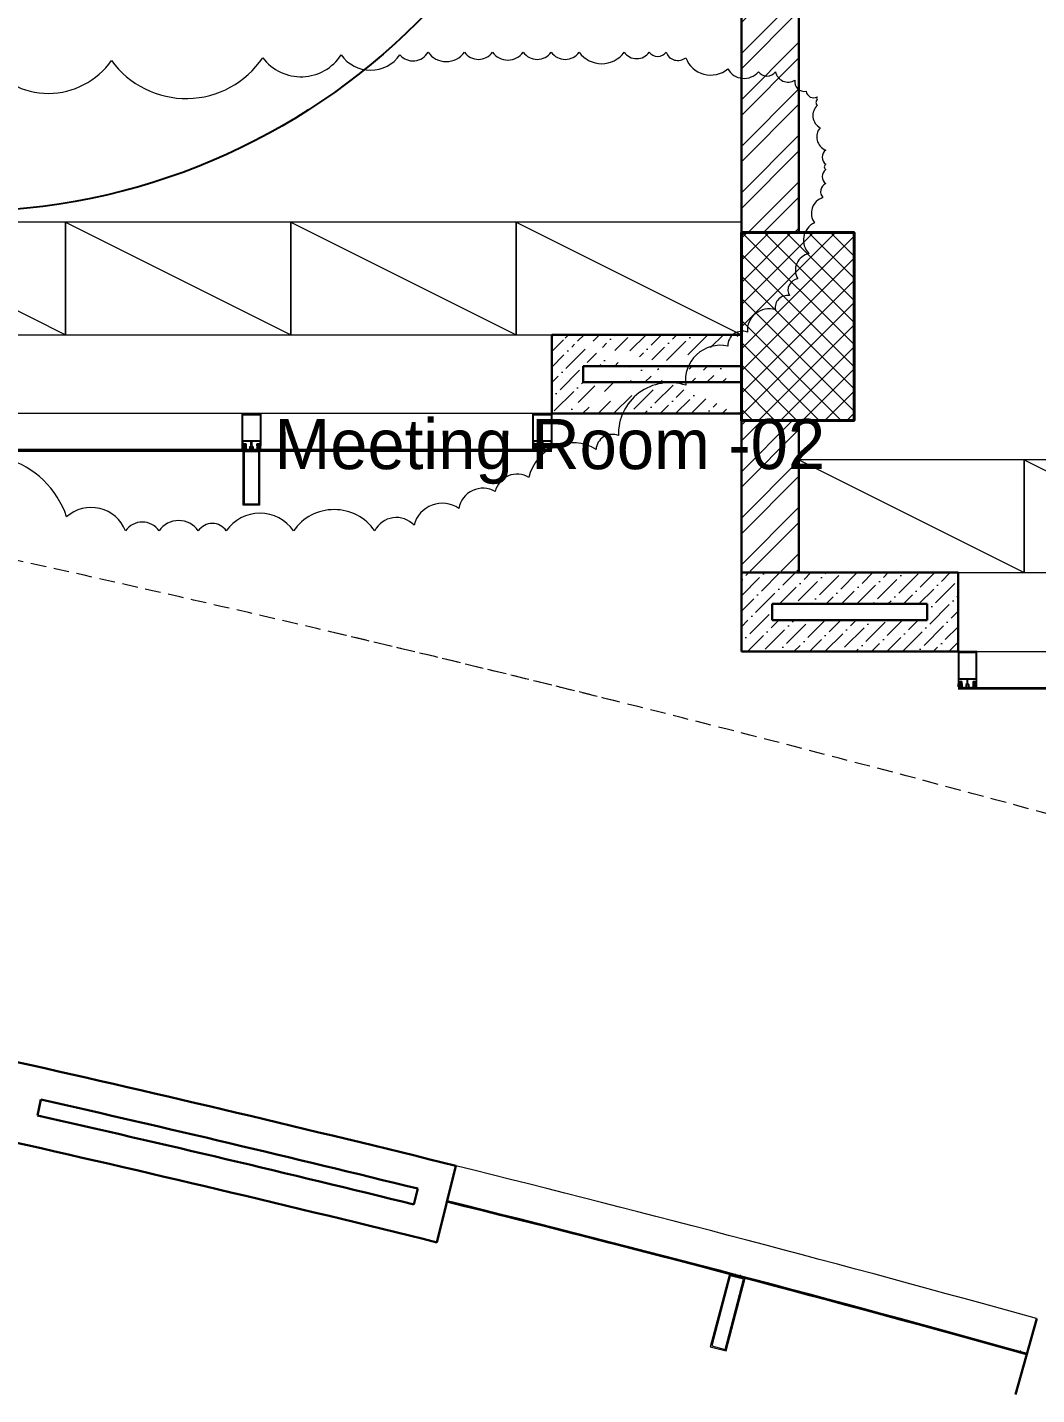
# Model space of a CAD drawing. Header units: millimetres. Extents: x 8275 to 147087, y -297470 to -191881.
# Drawn here: x 93582 to 97615, y -287699 to -282239 of the extents above; entities that cross this region are included whole.
import ezdxf

# ---------------------------------------------------------------- set-up
doc = ezdxf.new("R2010")
doc.units = ezdxf.units.MM
doc.header["$LTSCALE"] = 250
doc.header["$MEASUREMENT"] = 0
doc.linetypes.add('HIDDEN', pattern=[0.375, 0.25, -0.125])
for name, color, linetype, lineweight in [('col', 6, 'Continuous', 40), ('ele', 51, 'Continuous', 18), ('furniture', 5, 'Continuous', 15), ('hatch', 9, 'Continuous', 0), ('hidden', 153, 'HIDDEN', 13), ('text', 7, 'Continuous', 9), ('wall', 1, 'Continuous', 30), ('win', 4, 'Continuous', 20)]:
    doc.layers.add(name, color=color, linetype=linetype, lineweight=lineweight)
doc.layers.add('FUR', color=140, linetype='Continuous')
doc.styles.get("Standard").update_dxf_attribs({"font": 'GOTHIC.TTF', "height": 100})
pattern_1 = [(45, (-6686.72, -319015.28), (-92.80777, 92.80777), []), (45, (-6624.85, -319015.28), (-92.80777, 92.80777), [])]
pattern_2 = [(45, (-6686.7244, -319015.2779), (2e-16, 2.326009148), [4.93421053, -1.64473684]), (135, (-6685.5614, -319014.1149), (2e-16, 2.326009148), [4.93421053, -1.64473684])]
pattern_3 = [(45, (-6686.724, -319015.28), (23.201941, 85.073785), [109.375, -21.875, 0, -21.875])]

# ---------------------------------------------------------------- blocks, each defined once
blk = doc.blocks.new('A$C75BC0A19')
at = {"layer": 'hatch'}
h = blk.add_hatch(dxfattribs=at)
h.set_pattern_fill('ANSI37', color=256, scale=500)
h.set_pattern_definition([(45, (-248.96, 745.885), (-44.19417, 44.19417), []), (135, (-248.96, 745.885), (-44.19417, -44.19417), [])])
h.paths.add_polyline_path([(-42110.6, 12322.5), (-41660.6, 12322.5), (-41660.6, 11572.5), (-42110.6, 11572.5)])
at = {"layer": 'col', "elevation": 0}
blk.add_lwpolyline([(-42110.6, 12322.5), (-41660.6, 12322.5), (-41660.6, 11572.5), (-42110.6, 11572.5)], close=True, dxfattribs=at)
blk = doc.blocks.new('storage')
at = {"layer": 'furniture', "linetype": 'ByBlock', "ltscale": 100}
blk.add_line((0, 450), (900, 0), dxfattribs=at)
blk.add_lwpolyline([(0, 0), (900, 0), (900, 450), (0, 450)], close=True, dxfattribs=at)

msp = doc.modelspace()

# ---------------------------------------------------------------- hatches: boundary and pattern name
at = {"layer": 'hatch'}
h = msp.add_hatch(dxfattribs=at)
h.set_pattern_fill('ANSI32', color=256, scale=350, style=0)
h.set_pattern_definition(pattern_1)
h.paths.add_polyline_path([(96435.4, -283059), (96665.4, -283059), (96665.4, -278965.2), (96435.5, -278965.2), (96435.5, -278815.2), (96435.4, -278815.2)])
h = msp.add_hatch(dxfattribs=at)
h.set_pattern_fill('ANSI36', color=256, scale=350, style=0)
h.set_pattern_definition(pattern_3)
edge = h.paths.add_edge_path()
edge.add_line((95802.9, -283592), (95802.9, -283657))
edge.add_line((96435.4, -283592), (95802.9, -283592))
edge.add_line((96435.4, -283657), (95802.9, -283657))
edge.add_line((95677.9, -283467), (95677.9, -283782))
edge.add_line((96435.4, -283467), (95677.9, -283467))
edge.add_line((96435.4, -283782), (95677.9, -283782))
h = msp.add_hatch(dxfattribs=at)
h.set_pattern_fill('ANSI32', color=256, scale=350, style=0)
h.set_pattern_definition(pattern_1)
h.paths.add_polyline_path([(96435.5, -284411.4), (96665.4, -284411.4), (96665.4, -283809.1), (96435.5, -283809.1)])
h = msp.add_hatch(dxfattribs=at)
h.set_pattern_fill('AR-HBONE', color=256, scale=0.411184, style=0)
h.set_pattern_definition(pattern_2)
h.paths.add_polyline_path([(94510.1, -283908.6), (94510.1, -283910.7), (94504.6, -283910.7), (94504.6, -283908.6)], flags=16)
h.paths.add_polyline_path([(94445.7, -283908.6), (94445.7, -283910.7), (94451.2, -283910.7), (94451.2, -283908.6)], flags=16)
edge = h.paths.add_edge_path()
edge.add_arc((94499.8, -283922.9), 0.685, 180, 360)
edge.add_arc((94501.2, -283922.9), 0.685, 180, 360)
edge.add_arc((94502.5, -283922.9), 0.685, 180, 360)
edge.add_arc((94503.9, -283922.9), 0.685, 180, 360)
edge.add_arc((94505.3, -283922.9), 0.685, 180, 360)
edge.add_arc((94506.6, -283922.9), 0.685, 180, 360)
edge.add_arc((94508, -283922.9), 0.685, 180, 360)
edge.add_arc((94509.4, -283922.9), 0.685, 180, 360)
edge.add_arc((94510.7, -283922.9), 0.685, 180, 360)
edge.add_arc((94512.1, -283922.9), 0.685, 180, 360)
edge.add_arc((94513.5, -283922.9), 0.685, 180, 360)
edge.add_arc((94514.9, -283922.9), 0.685, 180, 360)
edge.add_line((94515.5, -283922.9), (94515.5, -283910.7))
edge.add_line((94515.5, -283910.7), (94511.7, -283910.7))
edge.add_line((94511.7, -283910.7), (94511.7, -283908.6))
edge.add_line((94511.7, -283908.6), (94513.5, -283908.6))
edge.add_line((94513.5, -283908.6), (94511.8, -283905.2))
edge.add_line((94511.8, -283905.2), (94502.9, -283905.2))
edge.add_line((94502.9, -283905.2), (94501.2, -283908.6))
edge.add_line((94501.2, -283908.6), (94502.9, -283908.6))
edge.add_line((94502.9, -283908.6), (94502.9, -283910.7))
edge.add_line((94502.9, -283910.7), (94499.1, -283910.7))
edge.add_line((94499.1, -283910.7), (94499.1, -283922.9))
edge.add_arc((94456, -283922.8), 0.685, 180, 360, ccw=False)
edge.add_arc((94454.7, -283922.8), 0.685, 180, 360, ccw=False)
edge.add_arc((94453.3, -283922.8), 0.685, 180, 360, ccw=False)
edge.add_arc((94451.9, -283922.8), 0.685, -180, 0, ccw=False)
edge.add_arc((94450.5, -283922.8), 0.685, -180, 0, ccw=False)
edge.add_arc((94449.2, -283922.8), 0.685, 180, 360, ccw=False)
edge.add_arc((94447.8, -283922.8), 0.685, 180, 360, ccw=False)
edge.add_arc((94446.4, -283922.8), 0.685, -180, 0, ccw=False)
edge.add_arc((94445.1, -283922.8), 0.685, 180, 360, ccw=False)
edge.add_arc((94443.7, -283922.8), 0.685, -180, 0, ccw=False)
edge.add_arc((94442.3, -283922.8), 0.685, 180, 360, ccw=False)
edge.add_arc((94441, -283922.8), 0.685, -180, 0, ccw=False)
edge.add_line((94440.3, -283922.8), (94440.3, -283910.7))
edge.add_line((94440.3, -283910.7), (94444.1, -283910.7))
edge.add_line((94444.1, -283910.7), (94444.1, -283908.6))
edge.add_line((94444.1, -283908.6), (94442.3, -283908.6))
edge.add_line((94442.3, -283908.6), (94444, -283905.2))
edge.add_line((94444, -283905.2), (94452.9, -283905.2))
edge.add_line((94452.9, -283905.2), (94454.7, -283908.6))
edge.add_line((94454.7, -283908.6), (94452.9, -283908.6))
edge.add_line((94452.9, -283908.6), (94452.9, -283910.7))
edge.add_line((94452.9, -283910.7), (94456.7, -283910.7))
edge.add_line((94456.7, -283910.7), (94456.7, -283922.8))
h = msp.add_hatch(dxfattribs=at)
h.set_pattern_fill('AR-HBONE', color=256, scale=0.411184, style=0)
h.set_pattern_definition(pattern_2)
h.paths.add_polyline_path([(95672.4, -283908.6), (95672.4, -283910.7), (95666.9, -283910.7), (95666.9, -283908.6)], flags=16)
h.paths.add_polyline_path([(95608.1, -283908.6), (95608.1, -283910.7), (95613.5, -283910.7), (95613.5, -283908.6)], flags=16)
edge = h.paths.add_edge_path()
edge.add_arc((95662.1, -283922.9), 0.685, 180, 360)
edge.add_arc((95663.5, -283922.9), 0.685, 180, 360)
edge.add_arc((95664.8, -283922.9), 0.685, 180, 360)
edge.add_arc((95666.2, -283922.9), 0.685, 180, 360)
edge.add_arc((95667.6, -283922.9), 0.685, 180, 360)
edge.add_arc((95668.9, -283922.9), 0.685, 180, 360)
edge.add_arc((95670.3, -283922.9), 0.685, 180, 360)
edge.add_arc((95671.7, -283922.9), 0.685, 180, 360)
edge.add_arc((95673.1, -283922.9), 0.685, 180, 360)
edge.add_arc((95674.4, -283922.9), 0.685, 180, 360)
edge.add_arc((95675.8, -283922.9), 0.685, 180, 360)
edge.add_arc((95677.2, -283922.9), 0.685, 180, 360)
edge.add_line((95677.8, -283922.9), (95677.8, -283910.7))
edge.add_line((95677.8, -283910.7), (95674, -283910.7))
edge.add_line((95674, -283910.7), (95674, -283908.6))
edge.add_line((95674, -283908.6), (95675.8, -283908.6))
edge.add_line((95675.8, -283908.6), (95674.1, -283905.2))
edge.add_line((95674.1, -283905.2), (95665.2, -283905.2))
edge.add_line((95665.2, -283905.2), (95663.5, -283908.6))
edge.add_line((95663.5, -283908.6), (95665.2, -283908.6))
edge.add_line((95665.2, -283908.6), (95665.2, -283910.7))
edge.add_line((95665.2, -283910.7), (95661.4, -283910.7))
edge.add_line((95661.4, -283910.7), (95661.4, -283922.9))
edge.add_arc((95618.3, -283922.8), 0.685, 180, 360, ccw=False)
edge.add_arc((95617, -283922.8), 0.685, 180, 360, ccw=False)
edge.add_arc((95615.6, -283922.8), 0.685, 180, 360, ccw=False)
edge.add_arc((95614.2, -283922.8), 0.685, -180, 0, ccw=False)
edge.add_arc((95612.9, -283922.8), 0.685, -180, 0, ccw=False)
edge.add_arc((95611.5, -283922.8), 0.685, 180, 360, ccw=False)
edge.add_arc((95610.1, -283922.8), 0.685, 180, 360, ccw=False)
edge.add_arc((95608.7, -283922.8), 0.685, -180, 0, ccw=False)
edge.add_arc((95607.4, -283922.8), 0.685, 180, 360, ccw=False)
edge.add_arc((95606, -283922.8), 0.685, -180, 0, ccw=False)
edge.add_arc((95604.6, -283922.8), 0.685, 180, 360, ccw=False)
edge.add_arc((95603.3, -283922.8), 0.685, -180, 0, ccw=False)
edge.add_line((95602.6, -283922.8), (95602.6, -283910.7))
edge.add_line((95602.6, -283910.7), (95606.4, -283910.7))
edge.add_line((95606.4, -283910.7), (95606.4, -283908.6))
edge.add_line((95606.4, -283908.6), (95604.6, -283908.6))
edge.add_line((95604.6, -283908.6), (95606.3, -283905.2))
edge.add_line((95606.3, -283905.2), (95615.2, -283905.2))
edge.add_line((95615.2, -283905.2), (95617, -283908.6))
edge.add_line((95617, -283908.6), (95615.2, -283908.6))
edge.add_line((95615.2, -283908.6), (95615.2, -283910.7))
edge.add_line((95615.2, -283910.7), (95619, -283910.7))
edge.add_line((95619, -283910.7), (95619, -283922.8))
h = msp.add_hatch(dxfattribs=at)
h.set_pattern_fill('ANSI36', color=256, scale=350, style=0)
h.set_pattern_definition(pattern_3)
h.paths.add_polyline_path([(97301.1, -284732), (96435.4, -284732), (96435.4, -284417), (97301.1, -284417)])
h.paths.add_polyline_path([(96558.8, -284542), (97178.2, -284542), (97178.2, -284607), (96558.8, -284607)], flags=16)
h = msp.add_hatch(dxfattribs=at)
h.set_pattern_fill('AR-HBONE', color=256, scale=0.411184, style=0)
h.set_pattern_definition(pattern_2)
h.paths.add_polyline_path([(97306.7, -284858.6), (97306.7, -284860.7), (97312.1, -284860.7), (97312.1, -284858.6)], flags=16)
h.paths.add_polyline_path([(97371, -284858.6), (97371, -284860.7), (97365.5, -284860.7), (97365.5, -284858.6)], flags=16)
edge = h.paths.add_edge_path()
edge.add_arc((97316.9, -284872.9), 0.685, 180, 360, ccw=False)
edge.add_arc((97315.6, -284872.9), 0.685, 180, 360, ccw=False)
edge.add_arc((97314.2, -284872.9), 0.685, 180, 360, ccw=False)
edge.add_arc((97312.8, -284872.9), 0.685, -180, 0, ccw=False)
edge.add_arc((97311.4, -284872.9), 0.685, -180, 0, ccw=False)
edge.add_arc((97310.1, -284872.9), 0.685, 180, 360, ccw=False)
edge.add_arc((97308.7, -284872.9), 0.685, 180, 360, ccw=False)
edge.add_arc((97307.3, -284872.9), 0.685, -180, 0, ccw=False)
edge.add_arc((97306, -284872.9), 0.685, 180, 360, ccw=False)
edge.add_arc((97304.6, -284872.9), 0.685, -180, 0, ccw=False)
edge.add_arc((97303.2, -284872.9), 0.685, 180, 360, ccw=False)
edge.add_arc((97301.9, -284872.9), 0.685, -180, 0, ccw=False)
edge.add_line((97301.2, -284872.9), (97301.2, -284860.7))
edge.add_line((97301.2, -284860.7), (97305, -284860.7))
edge.add_line((97305, -284860.7), (97305, -284858.6))
edge.add_line((97305, -284858.6), (97303.2, -284858.6))
edge.add_line((97303.2, -284858.6), (97304.9, -284855.2))
edge.add_line((97304.9, -284855.2), (97313.8, -284855.2))
edge.add_line((97313.8, -284855.2), (97315.6, -284858.6))
edge.add_line((97315.6, -284858.6), (97313.8, -284858.6))
edge.add_line((97313.8, -284858.6), (97313.8, -284860.7))
edge.add_line((97313.8, -284860.7), (97317.6, -284860.7))
edge.add_line((97317.6, -284860.7), (97317.6, -284872.9))
edge.add_arc((97360.7, -284872.8), 0.685, 180, 360)
edge.add_arc((97362.1, -284872.8), 0.685, 180, 360)
edge.add_arc((97363.4, -284872.8), 0.685, 180, 360)
edge.add_arc((97364.8, -284872.8), 0.685, 180, 360)
edge.add_arc((97366.2, -284872.8), 0.685, 180, 360)
edge.add_arc((97367.5, -284872.8), 0.685, 180, 360)
edge.add_arc((97368.9, -284872.8), 0.685, 180, 360)
edge.add_arc((97370.3, -284872.8), 0.685, 180, 360)
edge.add_arc((97371.6, -284872.8), 0.685, 180, 360)
edge.add_arc((97373, -284872.8), 0.685, 180, 360)
edge.add_arc((97374.4, -284872.8), 0.685, 180, 360)
edge.add_arc((97375.8, -284872.8), 0.685, 180, 360)
edge.add_line((97376.4, -284872.8), (97376.4, -284860.7))
edge.add_line((97376.4, -284860.7), (97372.6, -284860.7))
edge.add_line((97372.6, -284860.7), (97372.6, -284858.6))
edge.add_line((97372.6, -284858.6), (97374.4, -284858.6))
edge.add_line((97374.4, -284858.6), (97372.7, -284855.2))
edge.add_line((97372.7, -284855.2), (97363.8, -284855.2))
edge.add_line((97363.8, -284855.2), (97362.1, -284858.6))
edge.add_line((97362.1, -284858.6), (97363.8, -284858.6))
edge.add_line((97363.8, -284858.6), (97363.8, -284860.7))
edge.add_line((97363.8, -284860.7), (97360, -284860.7))
edge.add_line((97360, -284860.7), (97360, -284872.8))

# ---------------------------------------------------------------- linework, layer by layer
at = {"layer": 'ele'}
for p, q in [((93277.9, -283467, -11300.6), (95677.9, -283467, -11300.6)), ((97301.1, -284417, -11300.6), (99103.2, -284417, -11300.6))]:
    msp.add_line(p, q, dxfattribs=at)
at = {"layer": 'FUR', "linetype": 'ByBlock', "ltscale": 100}
msp.add_circle((93316.5, -280396.8, 111360.6), 2578.4, dxfattribs=at)
at = {"layer": 'hidden'}
for start, end in [(75.965508, 80.760317), (74.768118, 76.741001)]:
    msp.add_arc((75126.1, -368191.7, -11300.6), 85822.3, start, end, dxfattribs=at)
at = {"layer": 'text', "linetype": 'ByBlock', "ltscale": 100}
msp.add_lwpolyline([(93414.9, -282371.9, 0.520567), (93918.6, -282371.9, 0.520567), (93918.6, -282371.9, 0.520567), (94523, -282360.7, 0.520567), (94523, -282360.7, 0.520567), (94836.4, -282349.5, 0.520567), (94836.4, -282349.5, 0.520567), (95071.4, -282349.5, 0.520567), (95071.4, -282349.5, 0.520567), (95183.4, -282338.3, 0.520567), (95183.4, -282338.3, 0.520567), (95328.9, -282338.3, 0.520567), (95328.9, -282338.3, 0.520567), (95440.8, -282338.3, 0.520567), (95440.8, -282338.3, 0.520567), (95563.9, -282338.3, 0.520567), (95563.9, -282338.3, 0.520567), (95675.8, -282338.3, 0.520567), (95675.8, -282338.3, 0.520567), (95787.7, -282338.3, 0.520567), (95787.7, -282338.3, 0.520567), (95966.8, -282338.3, 0.520567), (95966.8, -282338.3, 0.520567), (96067.6, -282338.3, 0.520567), (96067.6, -282338.3, 0.520567), (96134.7, -282338.3, 0.520567), (96134.7, -282338.3, 0.520567), (96213.1, -282360.7, 0.520567), (96213.1, -282360.7, 0.520567), (96381, -282405.4, 0.520567), (96381, -282405.4, 0.520567), (96504.1, -282416.6, 0.520567), (96504.1, -282416.6, 0.520567), (96571.2, -282416.6, 0.520567), (96571.2, -282416.6, 0.520567), (96649.6, -282450.1, 0.520567), (96649.6, -282450.1, 0.520567), (96694.3, -282494.8, 0.520567), (96694.3, -282494.8, 0.520567), (96739.1, -282517.2, 0.520567), (96739.1, -282517.2, 0.520567), (96739.1, -282528.4, 0.520567), (96739.1, -282528.4, 0.520567), (96739.1, -282550.7, 0.520567), (96739.1, -282550.7, 0.520567), (96750.3, -282640.2, 0.520567), (96750.3, -282640.2, 0.520567), (96772.7, -282729.6, 0.520567), (96772.7, -282729.6, 0.520567), (96772.7, -282785.5, 0.520567), (96772.7, -282785.5, 0.520567), (96772.7, -282807.8, 0.520567), (96772.7, -282807.8, 0.520567), (96772.7, -282863.7, 0.520567), (96772.7, -282863.7, 0.520567), (96761.5, -282919.6, 0.520567), (96761.5, -282919.6, 0.520567), (96727.9, -283020.2, 0.520567), (96727.9, -283020.2, 0.520567), (96705.5, -283143.2, 0.520567), (96705.5, -283143.2, 0.520567), (96660.8, -283243.8, 0.520567), (96660.8, -283243.8, 0.520567), (96627.2, -283310.9, 0.520567), (96627.2, -283310.9, 0.520567), (96571.2, -283366.8, 0.520567), (96571.2, -283366.8, 0.520567), (96459.3, -283456.2, 0.520567), (96459.3, -283456.2, 0.520567), (96381, -283512.1, 0.520567), (96381, -283512.1, 0.520567), (96213.1, -283668.6, 0.520567), (96213.1, -283668.6, 0.520567), (95944.4, -283869.8, 0.520567), (95944.4, -283869.8, 0.520567), (95854.9, -283925.7, 0.520567), (95854.9, -283925.7, 0.520567), (95586.3, -284037.5, 0.520567), (95586.3, -284037.5, 0.520567), (95452, -284093.3, 0.520567), (95452, -284093.3, 0.520567), (95306.5, -284160.4, 0.520567), (95306.5, -284160.4, 0.520567), (95127.4, -284227.5, 0.520567), (95127.4, -284227.5, 0.520567), (94970.7, -284249.8, 0.520567), (94970.7, -284249.8, 0.520567), (94646.1, -284249.8, 0.520567), (94646.1, -284249.8, 0.520567), (94377.5, -284249.8, 0.520567), (94377.5, -284249.8, 0.520567), (94265.6, -284249.8, 0.520567), (94265.6, -284249.8, 0.520567), (94108.9, -284249.8, 0.520567), (94108.9, -284249.8, 0.520567), (93974.6, -284249.8, 0.520567), (93974.6, -284249.8, 0.520567), (93739.5, -284194, 0.520567), (93739.5, -284194, 0.520567), (93168.7, -284026.3, 0.520567)], format="xyb", dxfattribs=at)
at = {"layer": 'wall'}
for p, q in [((96435.4, -278965.2, -11300.6), (96435.4, -283059, -11300.6)), ((96665.4, -278965.2, -11300.6), (96665.4, -283059, -11300.6)), ((96435.4, -283467, -11300.6), (95677.9, -283467, -11300.6)), ((95677.9, -283467, -11300.6), (95677.9, -283782, -11300.6)), ((96435.4, -283592, -11300.6), (95802.9, -283592, -11300.6)), ((95802.9, -283592, -11300.6), (95802.9, -283657, -11300.6)), ((96435.4, -283657, -11300.6), (95802.9, -283657, -11300.6)), ((96435.4, -283782, -11300.6), (95677.9, -283782, -11300.6)), ((96435.4, -283809, -11300.6), (96435.4, -284417, -11300.6)), ((96665.4, -283809, -11300.6), (96665.4, -284417, -11300.6)), ((96435.4, -284417, -11300.6), (97301.1, -284417, -11300.6)), ((96435.4, -284732, -11300.6), (96435.4, -284417, -11300.6)), ((97301.1, -284732, -11300.6), (97301.1, -284417, -11300.6)), ((96557.9, -284607, -11300.6), (96558.8, -284542, -11300.6)), ((96558.8, -284542, -11300.6), (97178.2, -284542, -11300.6)), ((97178.2, -284607, -11300.6), (97178.2, -284542, -11300.6)), ((96557.9, -284607, -11300.6), (97178.2, -284607, -11300.6)), ((96435.4, -284732, -11300.6), (97301.1, -284732, -11300.6)), ((93664.2, -286398.9, -11300.6), (93664.2, -286399, -11300.6)), ((93636.7, -286520.9, -11300.6), (93622.4, -286584.4, -11300.6)), ((93636.7, -286520.9, -11300.6), (93622.4, -286584.4, -11300.6)), ((95172.7, -286755.5, -11300.6), (95172.7, -286755.6, -11300.6)), ((95294.1, -286785.6, -11300.6), (95218.3, -287091.3, -11300.6)), ((95142.7, -286876.9, -11300.6), (95127, -286940, -11300.6)), ((95142.7, -286876.9, -11300.6), (95127, -286940, -11300.6)), ((97615.4, -287396, -11300.6), (97530.9, -287699.5, -11300.6))]:
    msp.add_line(p, q, dxfattribs=at)
for radius, start, end in [(83867.3, 76.085453, 77.315257), (83742.3, 76.170977, 77.229733), (83742.3, 76.170977, 77.229733), (83677.3, 76.171044, 77.229667), (83677.3, 76.171044, 77.229667), (83552.3, 76.085453, 77.315257)]:
    msp.add_arc((75126.1, -368191.8, -11300.6), radius, start, end, dxfattribs=at)
at = {"layer": 'win'}
for p, q in [((95677.9, -283782, -11300.6), (93277.9, -283782, -11300.6)), ((95677.9, -283925.6, -11300.6), (93277.9, -283925.7, -11300.6)), ((93277.9, -283926.8, -11300.6), (95677.9, -283926.7, -11300.6)), ((93277.9, -283927.9, -11300.6), (95677.9, -283927.8, -11300.6)), ((93277.9, -283929, -11300.6), (95677.9, -283928.9, -11300.6)), ((93277.9, -283930.1, -11300.6), (95677.9, -283930, -11300.6)), ((93277.9, -283931.2, -11300.6), (95677.9, -283931.1, -11300.6)), ((93277.9, -283932.3, -11300.6), (95677.9, -283932.2, -11300.6)), ((94466.9, -283923.7, -11300.6), (94468.3, -283925.1, -11300.6)), ((94468.3, -283930.6, -11300.6), (94466.9, -283932, -11300.6)), ((94468.3, -283925.1, -11300.6), (94468.3, -283930.6, -11300.6)), ((94488.9, -283923.7, -11300.6), (94487.5, -283925.1, -11300.6)), ((94487.5, -283925.1, -11300.6), (94487.5, -283930.6, -11300.6)), ((94487.5, -283930.6, -11300.6), (94488.9, -283932, -11300.6)), ((95629.2, -283923.7, -11300.6), (95630.6, -283925.1, -11300.6)), ((95630.6, -283930.6, -11300.6), (95629.2, -283932, -11300.6)), ((95630.6, -283925.1, -11300.6), (95630.6, -283930.6, -11300.6)), ((95651.2, -283923.7, -11300.6), (95649.8, -283925.1, -11300.6)), ((95649.8, -283925.1, -11300.6), (95649.8, -283930.6, -11300.6)), ((95649.8, -283930.6, -11300.6), (95651.2, -283932, -11300.6)), ((97301.1, -284732, -11300.6), (99103.2, -284732, -11300.6)), ((97376.5, -284732, -11300.6), (97301.1, -284732, -11300.6)), ((97301.1, -284875.6, -11300.6), (99103.2, -284875.7, -11300.6)), ((99103.2, -284876.8, -11300.6), (97301.1, -284876.7, -11300.6)), ((99103.2, -284877.9, -11300.6), (97301.1, -284877.8, -11300.6)), ((99103.2, -284879, -11300.6), (97301.1, -284878.9, -11300.6)), ((99103.2, -284880.1, -11300.6), (97301.1, -284880, -11300.6)), ((99103.2, -284881.2, -11300.6), (97301.1, -284881.1, -11300.6)), ((99103.2, -284882.3, -11300.6), (97301.1, -284882.2, -11300.6)), ((97327.8, -284873.7, -11300.6), (97329.2, -284875.1, -11300.6)), ((97329.2, -284880.6, -11300.6), (97327.8, -284882, -11300.6)), ((97329.2, -284875.1, -11300.6), (97329.2, -284880.6, -11300.6)), ((97349.8, -284873.7, -11300.6), (97348.4, -284875.1, -11300.6)), ((97348.4, -284875.1, -11300.6), (97348.4, -284880.6, -11300.6)), ((97348.4, -284880.6, -11300.6), (97349.8, -284882, -11300.6))]:
    msp.add_line(p, q, dxfattribs=at)
at = {"layer": 'win', "extrusion": (-0.00064851, -0.002609, 0.999996)}
for p, q in [((95285.5, -286936.6, -11300.6), (95283.8, -286937.6, -11300.6)), ((95286.8, -286931.2, -11300.6), (95285.5, -286936.6, -11300.6)), ((95285.8, -286929.6, -11300.6), (95286.8, -286931.2, -11300.6)), ((95305.4, -286935.9, -11300.6), (95304.1, -286941.2, -11300.6)), ((95304.1, -286941.2, -11300.6), (95305.1, -286942.9, -11300.6)), ((95307.1, -286934.9, -11300.6), (95305.4, -286935.9, -11300.6))]:
    msp.add_line(p, q, dxfattribs=at)
at = {"layer": 'win', "extrusion": (-0.000684464, -0.0026, 0.999996)}
for p, q in [((96409.8, -287223.8, -11300.6), (96408.1, -287224.8, -11300.6)), ((96411.2, -287218.5, -11300.6), (96409.8, -287223.8, -11300.6)), ((96410.2, -287216.8, -11300.6), (96411.2, -287218.5, -11300.6)), ((96429.7, -287223.4, -11300.6), (96428.3, -287228.7, -11300.6)), ((96428.3, -287228.7, -11300.6), (96429.3, -287230.3, -11300.6)), ((96431.4, -287222.4, -11300.6), (96429.7, -287223.4, -11300.6))]:
    msp.add_line(p, q, dxfattribs=at)
at = {"layer": 'win', "extrusion": (-0.000719173, -0.002591, 0.999996)}
for p, q in [((97531.5, -287521.3, -11300.6), (97530.1, -287526.6, -11300.6)), ((97530.6, -287519.6, -11300.6), (97531.5, -287521.3, -11300.6)), ((97530.1, -287526.6, -11300.6), (97528.4, -287527.6, -11300.6)), ((97550, -287526.4, -11300.6), (97548.6, -287531.7, -11300.6)), ((97548.6, -287531.7, -11300.6), (97549.5, -287533.4, -11300.6)), ((97551.7, -287525.5, -11300.6), (97550, -287526.4, -11300.6))]:
    msp.add_line(p, q, dxfattribs=at)
at = {"layer": 'win', "elevation": -11300.6}
for points in [[(94475.2, -283920), (94474.6, -283920.5), (94475.2, -283921.1), (94475.2, -283923.8), (94474.6, -283924.4), (94475.2, -283924.9), (94475.2, -283927.7), (94474.6, -283928.2, -0.960671), (94471.1, -283928.1), (94471.1, -283915.5, -0.198912), (94471.8, -283913.7), (94475.1, -283910.4, 0.198912), (94475.8, -283908.6), (94475.8, -283892.8), (94445.4, -283892.8, 0.414214), (94443, -283895.3), (94443, -283899.3, 0.414214), (94445.4, -283901.8), (94454.2, -283901.8, -0.414214), (94456.7, -283904.2), (94456.7, -283910.7), (94452.8, -283910.7), (94452.8, -283908.6), (94454.6, -283908.6), (94454.6, -283905.2), (94442.3, -283905.2), (94442.3, -283908.6), (94444, -283908.6), (94444, -283910.7), (94440.2, -283910.7), (94440.2, -283782), (94515.6, -283782), (94515.6, -283910.7), (94511.8, -283910.7), (94511.8, -283908.6), (94513.5, -283908.6), (94513.5, -283905.2), (94501.2, -283905.2), (94501.2, -283908.6), (94503, -283908.6), (94503, -283910.7), (94499.1, -283910.7), (94499.1, -283904.2, -0.414214), (94501.6, -283901.8), (94510.4, -283901.8, 0.414214), (94512.9, -283899.3), (94512.9, -283895.3, 0.414214), (94510.4, -283892.8), (94480, -283892.8), (94480, -283908.6, 0.198912), (94480.7, -283910.4), (94484, -283913.7, -0.198912), (94484.8, -283915.5), (94484.8, -283928.1, -0.960671), (94481.2, -283928.2), (94480.6, -283927.7), (94480.6, -283924.9), (94481.2, -283924.4), (94480.6, -283923.8), (94480.6, -283921.1), (94481.2, -283920.5), (94480.6, -283920), (94480.6, -283917.2), (94481.2, -283916.7), (94477.9, -283913.4), (94474.6, -283916.7), (94475.2, -283917.2)], [(95637.5, -283920), (95636.9, -283920.5), (95637.5, -283921.1), (95637.5, -283923.8), (95636.9, -283924.4), (95637.5, -283924.9), (95637.5, -283927.7), (95636.9, -283928.2, -0.960671), (95633.4, -283928.1), (95633.4, -283915.5, -0.198912), (95634.1, -283913.7), (95637.4, -283910.4, 0.198912), (95638.2, -283908.6), (95638.2, -283892.8), (95607.7, -283892.8, 0.414214), (95605.3, -283895.3), (95605.3, -283899.3, 0.414214), (95607.7, -283901.8), (95616.5, -283901.8, -0.414214), (95619, -283904.2), (95619, -283910.7), (95615.1, -283910.7), (95615.1, -283908.6), (95616.9, -283908.6), (95616.9, -283905.2), (95604.6, -283905.2), (95604.6, -283908.6), (95606.4, -283908.6), (95606.4, -283910.7), (95602.5, -283910.7), (95602.5, -283782), (95677.9, -283782), (95677.9, -283910.7), (95674.1, -283910.7), (95674.1, -283908.6), (95675.8, -283908.6), (95675.8, -283905.2), (95663.5, -283905.2), (95663.5, -283908.6), (95665.3, -283908.6), (95665.3, -283910.7), (95661.5, -283910.7), (95661.5, -283904.2, -0.414214), (95663.9, -283901.8), (95672.7, -283901.8, 0.414214), (95675.2, -283899.3), (95675.2, -283895.3, 0.414214), (95672.7, -283892.8), (95642.3, -283892.8), (95642.3, -283908.6, 0.198912), (95643, -283910.4), (95646.3, -283913.7, -0.198912), (95647.1, -283915.5), (95647.1, -283928.1, -0.960671), (95643.5, -283928.2), (95643, -283927.7), (95643, -283924.9), (95643.5, -283924.4), (95643, -283923.8), (95643, -283921.1), (95643.5, -283920.5), (95643, -283920), (95643, -283917.2), (95643.5, -283916.7), (95640.2, -283913.4), (95636.9, -283916.7), (95637.5, -283917.2)], [(97341.5, -284870), (97342.1, -284870.5), (97341.5, -284871.1), (97341.5, -284873.8), (97342.1, -284874.4), (97341.5, -284874.9), (97341.5, -284877.7), (97342.1, -284878.2, 0.960671), (97345.7, -284878.1), (97345.7, -284865.5, 0.198912), (97344.9, -284863.7), (97341.6, -284860.4, -0.198912), (97340.9, -284858.6), (97340.9, -284842.8), (97371.3, -284842.8, -0.414214), (97373.8, -284845.3), (97373.8, -284849.3, -0.414214), (97371.3, -284851.8), (97362.5, -284851.8, 0.414214), (97360.1, -284854.2), (97360.1, -284860.7), (97363.9, -284860.7), (97363.9, -284858.6), (97362.1, -284858.6), (97362.1, -284855.2), (97374.4, -284855.2), (97374.4, -284858.6), (97372.7, -284858.6), (97372.7, -284860.7), (97376.5, -284860.7), (97376.5, -284732), (97301.1, -284732), (97301.1, -284860.7), (97305, -284860.7), (97305, -284858.6), (97303.2, -284858.6), (97303.2, -284855.2), (97315.5, -284855.2), (97315.5, -284858.6), (97313.7, -284858.6), (97313.7, -284860.7), (97317.6, -284860.7), (97317.6, -284854.2, 0.414214), (97315.1, -284851.8), (97306.3, -284851.8, -0.414214), (97303.9, -284849.3), (97303.9, -284845.3, -0.414214), (97306.3, -284842.8), (97336.8, -284842.8), (97336.8, -284858.6, -0.198912), (97336, -284860.4), (97332.7, -284863.7, 0.198912), (97332, -284865.5), (97332, -284878.1, 0.960671), (97335.5, -284878.2), (97336.1, -284877.7), (97336.1, -284874.9), (97335.5, -284874.4), (97336.1, -284873.8), (97336.1, -284871.1), (97335.5, -284870.5), (97336.1, -284870), (97336.1, -284867.2), (97335.5, -284866.7), (97338.8, -284863.4), (97342.1, -284866.7), (97341.5, -284867.2)]]:
    msp.add_lwpolyline(points, format="xyb", close=True, dxfattribs=at)
for points in [[(94512.9, -283787.4), (94512.9, -283890.1), (94443, -283890.1), (94443, -283787.4)], [(95675.2, -283787.4), (95675.2, -283890.1), (95605.3, -283890.1), (95605.3, -283787.4)], [(94445.7, -283908.6), (94445.7, -283910.7), (94451.2, -283910.7), (94451.2, -283908.6)], [(94510.1, -283908.6), (94510.1, -283910.7), (94504.6, -283910.7), (94504.6, -283908.6)], [(95608.1, -283908.6), (95608.1, -283910.7), (95613.5, -283910.7), (95613.5, -283908.6)], [(95672.4, -283908.6), (95672.4, -283910.7), (95666.9, -283910.7), (95666.9, -283908.6)], [(97303.9, -284737.4), (97303.9, -284840.1), (97373.8, -284840.1), (97373.8, -284737.4)], [(97306.7, -284858.6), (97306.7, -284860.7), (97312.1, -284860.7), (97312.1, -284858.6)], [(97371, -284858.6), (97371, -284860.7), (97365.5, -284860.7), (97365.5, -284858.6)], [(96374.1, -287525), (96450.4, -287234.9), (96387.6, -287218.3), (96311.2, -287508.4)], [(96370.5, -287518.9), (96444.3, -287238.4), (96391.1, -287224.4), (96317.3, -287504.9)]]:
    msp.add_lwpolyline(points, close=True, dxfattribs=at)
for points in [[(94456.7, -283922.8, -1), (94455.3, -283922.8, -1), (94454, -283922.8, -1), (94452.6, -283922.8, -1), (94451.2, -283922.8, -1), (94449.9, -283922.8, -1), (94448.5, -283922.8, -1), (94447.1, -283922.8, -1), (94445.7, -283922.8, -1), (94444.4, -283922.8, -1), (94443, -283922.8, -1), (94441.6, -283922.8, -1), (94440.3, -283922.8), (94440.3, -283910.7), (94444.1, -283910.7), (94444.1, -283908.6), (94442.3, -283908.6), (94444, -283905.2), (94452.9, -283905.2), (94454.7, -283908.6), (94452.9, -283908.6), (94452.9, -283910.7), (94456.7, -283910.7), (94456.7, -283922.8)], [(94499.1, -283922.9, 1), (94500.5, -283922.9, 1), (94501.8, -283922.9, 1), (94503.2, -283922.9, 1), (94504.6, -283922.9, 1), (94505.9, -283922.9, 1), (94507.3, -283922.9, 1), (94508.7, -283922.9, 1), (94510.1, -283922.9, 1), (94511.4, -283922.9, 1), (94512.8, -283922.9, 1), (94514.2, -283922.9, 1), (94515.5, -283922.9), (94515.5, -283910.7), (94511.8, -283910.7), (94511.8, -283908.6), (94513.5, -283908.6), (94511.8, -283905.2), (94502.9, -283905.2), (94501.2, -283908.6), (94503, -283908.6), (94503, -283910.7), (94499.1, -283910.7), (94499.1, -283922.9)], [(95619, -283922.8, -1), (95617.7, -283922.8, -1), (95616.3, -283922.8, -1), (95614.9, -283922.8, -1), (95613.5, -283922.8, -1), (95612.2, -283922.8, -1), (95610.8, -283922.8, -1), (95609.4, -283922.8, -1), (95608.1, -283922.8, -1), (95606.7, -283922.8, -1), (95605.3, -283922.8, -1), (95603.9, -283922.8, -1), (95602.6, -283922.8), (95602.6, -283910.7), (95606.4, -283910.7), (95606.4, -283908.6), (95604.6, -283908.6), (95606.3, -283905.2), (95615.2, -283905.2), (95617, -283908.6), (95615.2, -283908.6), (95615.2, -283910.7), (95619, -283910.7), (95619, -283922.8)], [(95661.4, -283922.9, 1), (95662.8, -283922.9, 1), (95664.1, -283922.9, 1), (95665.5, -283922.9, 1), (95666.9, -283922.9, 1), (95668.3, -283922.9, 1), (95669.6, -283922.9, 1), (95671, -283922.9, 1), (95672.4, -283922.9, 1), (95673.7, -283922.9, 1), (95675.1, -283922.9, 1), (95676.5, -283922.9, 1), (95677.8, -283922.9), (95677.8, -283910.7), (95674.1, -283910.7), (95674.1, -283908.6), (95675.8, -283908.6), (95674.1, -283905.2), (95665.2, -283905.2), (95663.5, -283908.6), (95665.3, -283908.6), (95665.3, -283910.7), (95661.4, -283910.7), (95661.4, -283922.9)], [(97317.6, -284872.9, -1), (97316.2, -284872.9, -1), (97314.9, -284872.9, -1), (97313.5, -284872.9, -1), (97312.1, -284872.9, -1), (97310.8, -284872.9, -1), (97309.4, -284872.9, -1), (97308, -284872.9, -1), (97306.7, -284872.9, -1), (97305.3, -284872.9, -1), (97303.9, -284872.9, -1), (97302.5, -284872.9, -1), (97301.2, -284872.9), (97301.2, -284860.7), (97305, -284860.7), (97305, -284858.6), (97303.2, -284858.6), (97304.9, -284855.2), (97313.8, -284855.2), (97315.6, -284858.6), (97313.7, -284858.6), (97313.7, -284860.7), (97317.6, -284860.7), (97317.6, -284872.9)], [(97360, -284872.8, 1), (97361.4, -284872.8, 1), (97362.7, -284872.8, 1), (97364.1, -284872.8, 1), (97365.5, -284872.8, 1), (97366.9, -284872.8, 1), (97368.2, -284872.8, 1), (97369.6, -284872.8, 1), (97371, -284872.8, 1), (97372.3, -284872.8, 1), (97373.7, -284872.8, 1), (97375.1, -284872.8, 1), (97376.4, -284872.8), (97376.4, -284860.7), (97372.6, -284860.7), (97372.6, -284858.6), (97374.4, -284858.6), (97372.7, -284855.2), (97363.8, -284855.2), (97362.1, -284858.6), (97363.8, -284858.6), (97363.8, -284860.7), (97360, -284860.7), (97360, -284872.8)]]:
    msp.add_lwpolyline(points, format="xyb", dxfattribs=at)
at = {"layer": 'win', "extrusion": (-5.57819e-18, 4.27086e-05, 1), "elevation": -11314.3}
for points in [[(94445.4, -284147.5), (94445.4, -283928.2), (94510.4, -283928.2), (94510.4, -284147.5)], [(94450.4, -284142.5), (94450.4, -283933.2), (94505.4, -283933.2), (94505.4, -284142.5)]]:
    msp.add_lwpolyline(points, close=True, dxfattribs=at)
at = {"layer": 'win'}
for centre, radius, start, end in [((94477.9, -283986.9, -11300.6), 56, 78.7142, 101.2858), ((94477.9, -283989.6, -11300.6), 59.5, 80.3724, 99.6276), ((94471.6, -283943.7, -11300.6), 15.6, 92.0036, 102.1372), ((94470.9, -283938, -11300.6), 9.46, 88.7212, 105.8751), ((94472.2, -283950.7, -11300.6), 21.7, 92.442, 100.3733), ((94473.5, -283956.7, -11300.6), 27.3, 93.9702, 100.9708), ((94477.9, -283990.5, -11300.6), 61, 80.9489, 99.0511), ((94477.9, -284183.7, -11300.6), 254.6, 89.1895, 90.8105), ((94477.9, -284008, -11300.6), 79.4, 87.5658, 92.4342), ((94477.9, -283990.1, -11300.6), 62, 87.0118, 92.9882), ((94477.9, -283961.6, -11300.6), 34.1, 85.3872, 94.6128), ((94481, -283967.4, -11300.6), 38.2, 80.1681, 85.1938), ((94484, -283947.7, -11300.6), 18.7, 79.2387, 88.538), ((94484.8, -283940.4, -11300.6), 11.8, 77.0787, 90.7304), ((94484.5, -283951.8, -11300.6), 23.7, 82.7681, 89.4173), ((95640.2, -283986.9, -11300.6), 56, 78.7142, 101.2858), ((95640.2, -283989.6, -11300.6), 59.5, 80.3724, 99.6276), ((95633.9, -283943.7, -11300.6), 15.6, 92.0036, 102.1372), ((95633.2, -283938, -11300.6), 9.46, 88.7212, 105.8751), ((95634.5, -283950.7, -11300.6), 21.7, 92.442, 100.3733), ((95635.8, -283956.7, -11300.6), 27.3, 93.9702, 100.9708), ((95640.2, -283990.5, -11300.6), 61, 80.9489, 99.0511), ((95640.2, -284183.7, -11300.6), 254.6, 89.1895, 90.8105), ((95640.2, -284008, -11300.6), 79.4, 87.5658, 92.4342), ((95640.2, -283990.1, -11300.6), 62, 87.0118, 92.9882), ((95640.2, -283961.6, -11300.6), 34.1, 85.3872, 94.6128), ((95643.3, -283967.4, -11300.6), 38.2, 80.1681, 85.1938), ((95646.3, -283947.7, -11300.6), 18.7, 79.2387, 88.538), ((95647.2, -283940.4, -11300.6), 11.8, 77.0787, 90.7304), ((95646.8, -283951.8, -11300.6), 23.7, 82.7681, 89.4173), ((97338.8, -284936.9, -11300.6), 56, 78.7142, 101.2858), ((97338.8, -284939.6, -11300.6), 59.5, 80.3724, 99.6276), ((97332.2, -284901.8, -11300.6), 23.7, 90.5827, 97.2319), ((97331.9, -284890.4, -11300.6), 11.8, 89.2696, 102.9213), ((97332.7, -284897.7, -11300.6), 18.7, 91.462, 100.7613), ((97335.7, -284917.4, -11300.6), 38.2, 94.8062, 99.8319), ((97338.8, -284940.5, -11300.6), 61, 80.9489, 99.0511), ((97338.8, -285133.7, -11300.6), 254.6, 89.1895, 90.8105), ((97338.8, -284958, -11300.6), 79.4, 87.5658, 92.4342), ((97338.8, -284940.1, -11300.6), 62, 87.0118, 92.9882), ((97338.8, -284911.6, -11300.6), 34.1, 85.3872, 94.6128), ((97343.2, -284906.7, -11300.6), 27.3, 79.0292, 86.0298), ((97344.5, -284900.7, -11300.6), 21.7, 79.6267, 87.558), ((97345.8, -284888, -11300.6), 9.46, 74.1249, 91.2788), ((97345.1, -284893.7, -11300.6), 15.6, 77.8628, 87.9964), ((75126.1, -368191.8, -11300.6), 83867.3, 74.445616, 76.085453), ((75126.1, -368191.8, -11300.6), 83717.3, 74.445616, 76.085453), ((75126.1, -368191.8, -11300.6), 83718.3, 74.445616, 76.085453), ((75126.1, -368191.8, -11300.6), 83719.3, 74.445616, 76.085453), ((75126.1, -368191.8, -11300.6), 83720.3, 74.445616, 76.085453), ((75126.1, -368191.8, -11300.6), 83721.3, 74.445616, 76.085453), ((75126.1, -368191.8, -11300.6), 83722.3, 74.445616, 76.085453), ((75126.1, -368191.8, -11300.6), 83723.3, 74.445616, 76.085453)]:
    msp.add_arc(centre, radius, start, end, dxfattribs=at)
at = {"layer": 'win', "extrusion": (-0.00064851, -0.002609, 0.999996)}
for centre, radius, start, end in [((95273.8, -287022.2, -10613.5), 56, 64.7576, 87.3291), ((95273.2, -287024.8, -10613.5), 59.5, 66.4158, 85.6709), ((95273, -287025.7, -10613.5), 61, 66.9923, 85.0944), ((95275.6, -287002.6, -10613.5), 38.2, 80.8495, 85.8753), ((95277.4, -286982.7, -10613.6), 18.7, 77.5053, 86.8047), ((95278.3, -286975.4, -10613.6), 11.8, 75.313, 88.9647), ((95275.9, -286986.5, -10613.6), 23.7, 76.626, 83.2752), ((95226.4, -287213.2, -10613), 254.6, 75.2329, 76.8538), ((95268.8, -287042.7, -10613.4), 79.4, 73.6092, 78.4775), ((95273.1, -287025.3, -10613.5), 62, 73.0551, 79.0316), ((95280, -286997.6, -10613.6), 34.1, 71.4305, 80.6562), ((95285.4, -286993.9, -10613.6), 27.3, 65.0725, 72.0731), ((95288.1, -286988.4, -10613.6), 21.7, 65.6701, 73.6013), ((95292.4, -286976.4, -10613.6), 9.46, 60.1682, 77.3222), ((95290.4, -286981.8, -10613.6), 15.6, 63.9062, 74.0397)]:
    msp.add_arc(centre, radius, start, end, dxfattribs=at)
at = {"layer": 'win', "extrusion": (-0.000684464, -0.0026, 0.999996)}
for centre, radius, start, end in [((96397, -287309.3, -10619.6), 56, 63.9667, 86.5383), ((96396.3, -287311.9, -10619.6), 59.5, 65.625, 84.8801), ((96396.1, -287312.7, -10619.6), 61, 66.2015, 84.3036), ((96399, -287289.6, -10619.6), 38.2, 80.0587, 85.0844), ((96401.1, -287269.8, -10619.7), 18.7, 76.7145, 86.0139), ((96402.1, -287262.5, -10619.7), 11.8, 74.5221, 88.1739), ((96399.5, -287273.6, -10619.7), 23.7, 75.8352, 82.4844), ((96346.9, -287499.6, -10619.1), 254.6, 74.442, 76.063), ((96391.6, -287329.6, -10619.5), 79.4, 72.8183, 77.6867), ((96396.2, -287312.3, -10619.6), 62, 72.2643, 78.2408), ((96403.4, -287284.8, -10619.6), 34.1, 70.6397, 79.8653), ((96408.9, -287281.1, -10619.7), 27.3, 64.2817, 71.2823), ((96411.7, -287275.7, -10619.7), 21.7, 64.8792, 72.8105), ((96416.2, -287263.7, -10619.7), 9.46, 59.3774, 76.5313), ((96414.1, -287269.1, -10619.7), 15.6, 63.1153, 73.2489)]:
    msp.add_arc(centre, radius, start, end, dxfattribs=at)
at = {"layer": 'win', "extrusion": (-0.000719173, -0.002591, 0.999996)}
for centre, radius, start, end in [((97516.1, -287611.9, -10625.6), 56, 63.2005, 85.7721), ((97515.4, -287614.5, -10625.6), 59.5, 64.8588, 84.1139), ((97515.1, -287615.4, -10625.6), 61, 65.4353, 83.5374), ((97518.3, -287592.3, -10625.7), 38.2, 79.2925, 84.3182), ((97520.7, -287572.5, -10625.7), 18.7, 75.9483, 85.2477), ((97521.8, -287565.2, -10625.8), 11.8, 73.7559, 87.4077), ((97519.1, -287576.3, -10625.7), 23.7, 75.069, 81.7182), ((97463.5, -287801.5, -10625.1), 254.6, 73.6759, 75.2968), ((97510.5, -287632.2, -10625.6), 79.4, 72.0521, 76.9205), ((97515.2, -287615, -10625.6), 62, 71.4981, 77.4746), ((97522.9, -287587.5, -10625.7), 34.1, 69.8735, 79.0992), ((97528.4, -287584, -10625.7), 27.3, 63.5155, 70.5161), ((97531.3, -287578.5, -10625.7), 21.7, 64.113, 72.0443), ((97535.9, -287566.7, -10625.8), 9.46, 58.6112, 75.7651), ((97533.7, -287572, -10625.8), 15.6, 62.3491, 72.4827)]:
    msp.add_arc(centre, radius, start, end, dxfattribs=at)

# ---------------------------------------------------------------- block references
at = {"layer": 'furniture', "linetype": 'ByBlock'}
for p in [(92835.4, -283467, -11300.6), (93735.4, -283467, -11300.6), (94635.4, -283467, -11300.6), (95535.4, -283467, -11300.6), (96665.4, -284417, -11300.6), (97565.4, -284417, -11300.6)]:
    msp.add_blockref('storage', p, dxfattribs=at)
at = {"layer": 'hatch'}
msp.add_blockref('A$C75BC0A19', (138546.1, -295381.5, -11300.6), dxfattribs=at)

# ---------------------------------------------------------------- texts
at = {"layer": 'text', "linetype": 'ByBlock', "ltscale": 100, "insert": (94570.1, -283803.7), "char_height": 200, "width": 2632.495, "attachment_point": 1, "rotation": 360}
msp.add_mtext('Meeting Room -02', dxfattribs=at)

doc.saveas('drawing.dxf')
